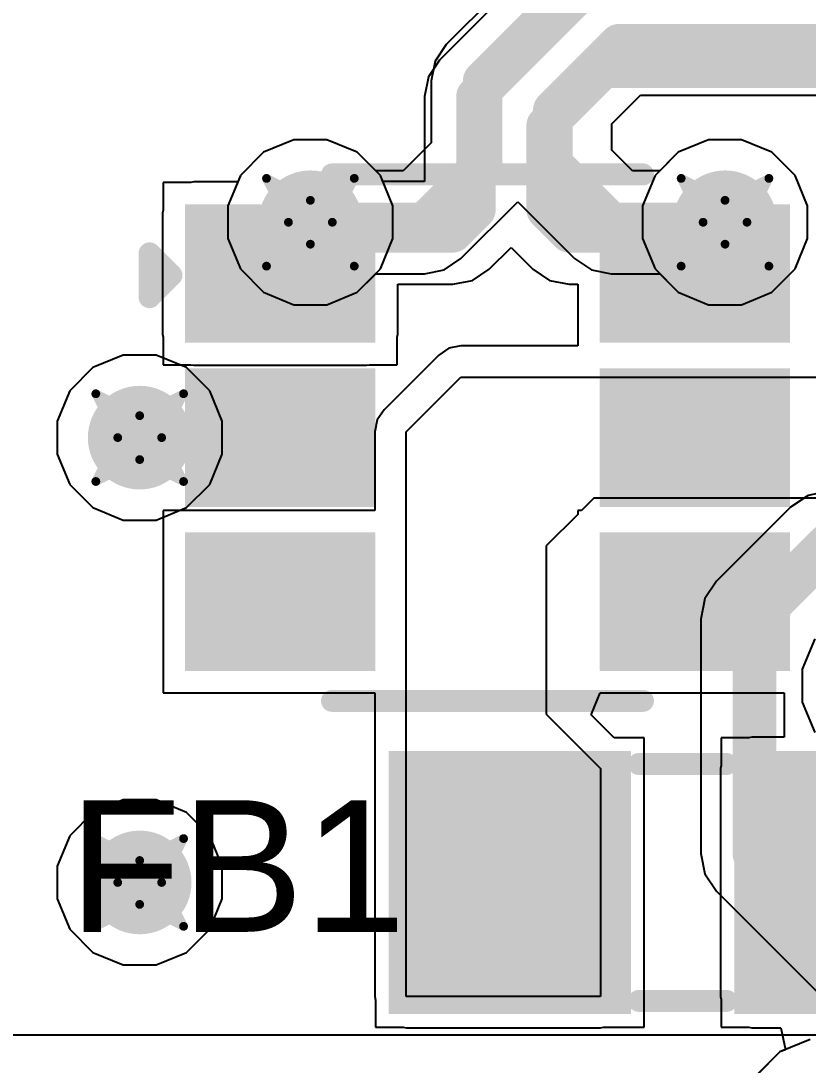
# Model space of a CAD drawing. Header units: inches. Extents: x -3 to 488, y -11 to 93.
# Drawn here: x 60.82 to 65.38, y 29.02 to 35.06 of the extents above; entities that cross this region are included whole.
import ezdxf

# ---------------------------------------------------------------- set-up
doc = ezdxf.new("R2010")
doc.units = ezdxf.units.IN
for name, color, linetype in [('Bottom Layer', 5, 'Continuous'), ('Drill Drawing', 1, 'Continuous'), ('Layer 1', 16, 'Continuous'), ('Layer 2', 76, 'Continuous'), ('Top Layer', 1, 'Continuous'), ('Top Overlay', 2, 'Continuous'), ('Top Paste', 8, 'Continuous'), ('Top Solder', 216, 'Continuous'), ('Via Holes', 16, 'Continuous')]:
    doc.layers.add(name, color=color, linetype=linetype)
doc.styles.add('Arial', font='', dxfattribs={"height": 0.2})
doc.styles.get('Arial').set_extended_font_data('Arial')

msp = doc.modelspace()

# ---------------------------------------------------------------- hatches: boundary and pattern name
at = {"layer": 'Bottom Layer'}
h = msp.add_hatch(color=5, dxfattribs=at)
edge = h.paths.add_edge_path()
edge.add_arc((62.4953, 33.8983), 0.3, 0, 360)
h = msp.add_hatch(color=5, dxfattribs=at)
edge = h.paths.add_edge_path()
edge.add_arc((64.8954, 33.8983), 0.3, 0, 360)
h = msp.add_hatch(color=5, dxfattribs=at)
edge = h.paths.add_edge_path()
edge.add_arc((61.5073, 32.6515), 0.3, 0, 360)
h = msp.add_hatch(color=5, dxfattribs=at)
edge = h.paths.add_edge_path()
edge.add_arc((61.5073, 30.0763), 0.3, 0, 360)
at = {"layer": 'Layer 1'}
h = msp.add_hatch(color=16, dxfattribs=at)
edge = h.paths.add_edge_path()
edge.add_arc((62.4953, 33.8983), 0.3, 0, 360)
h = msp.add_hatch(color=16, dxfattribs=at)
edge = h.paths.add_edge_path()
edge.add_arc((64.8954, 33.8983), 0.3, 0, 360)
h = msp.add_hatch(color=16, dxfattribs=at)
edge = h.paths.add_edge_path()
edge.add_arc((61.5073, 32.6515), 0.3, 0, 360)
h = msp.add_hatch(color=16, dxfattribs=at)
edge = h.paths.add_edge_path()
edge.add_arc((61.5073, 30.0763), 0.3, 0, 360)
at = {"layer": 'Layer 2'}
h = msp.add_hatch(color=76, dxfattribs=at)
edge = h.paths.add_edge_path()
edge.add_arc((62.4953, 33.8983), 0.3, 0, 360)
h = msp.add_hatch(color=76, dxfattribs=at)
edge = h.paths.add_edge_path()
edge.add_arc((64.8954, 33.8983), 0.3, 0, 360)
h = msp.add_hatch(color=76, dxfattribs=at)
edge = h.paths.add_edge_path()
edge.add_arc((61.5073, 32.6515), 0.3, 0, 360)
h = msp.add_hatch(color=76, dxfattribs=at)
edge = h.paths.add_edge_path()
edge.add_arc((61.5073, 30.0763), 0.3, 0, 360)
at = {"layer": 'Top Layer'}
h = msp.add_hatch(color=1, dxfattribs=at)
edge = h.paths.add_edge_path()
edge.add_arc((62.4953, 33.8983), 0.3, 0, 360)
h = msp.add_hatch(color=1, dxfattribs=at)
edge = h.paths.add_edge_path()
edge.add_arc((64.8954, 33.8983), 0.3, 0, 360)
for points in [[(62.8203, 33.2513), (62.8203, 33.9513), (61.8203, 33.9513), (61.8203, 33.2513)], [(62.8203, 33.2513), (61.8203, 33.2513), (61.8203, 33.9513), (62.8203, 33.9513)], [(65.2204, 33.2513), (64.2204, 33.2513), (64.2204, 33.9513), (65.2204, 33.9513)], [(62.8203, 32.3015), (61.8203, 32.3015), (61.8203, 33.0015), (62.8203, 33.0015)], [(65.2204, 32.3015), (64.2204, 32.3015), (64.2204, 33.0015), (65.2204, 33.0015)], [(62.8203, 31.3517), (61.8203, 31.3517), (61.8203, 32.0517), (62.8203, 32.0517)], [(65.2204, 31.3517), (64.2204, 31.3517), (64.2204, 32.0517), (65.2204, 32.0517)], [(64.2504, 29.4163), (63.0504, 29.4163), (63.0504, 30.7363), (64.2504, 30.7363)], [(65.0504, 29.4163), (66.758, 29.4163), (66.758, 30.7363), (65.0504, 30.7363)], [(66.2504, 29.4163), (65.0504, 29.4163), (65.0504, 30.7363), (66.2504, 30.7363)]]:
    msp.add_hatch(color=1, dxfattribs=at).paths.add_polyline_path(points)
h = msp.add_hatch(color=1, dxfattribs=at)
edge = h.paths.add_edge_path()
edge.add_arc((61.5073, 32.6515), 0.3, 0, 360)
h = msp.add_hatch(color=1, dxfattribs=at)
edge = h.paths.add_edge_path()
edge.add_arc((61.5073, 30.0763), 0.3, 0, 360)
at = {"layer": 'Top Paste'}
for points in [[(62.8203, 33.2513), (61.8203, 33.2513), (61.8203, 33.9513), (62.8203, 33.9513)], [(65.2204, 33.2513), (64.2204, 33.2513), (64.2204, 33.9513), (65.2204, 33.9513)], [(62.8203, 32.3015), (61.8203, 32.3015), (61.8203, 33.0015), (62.8203, 33.0015)], [(65.2204, 32.3015), (64.2204, 32.3015), (64.2204, 33.0015), (65.2204, 33.0015)], [(62.8203, 31.3517), (61.8203, 31.3517), (61.8203, 32.0517), (62.8203, 32.0517)], [(65.2204, 31.3517), (64.2204, 31.3517), (64.2204, 32.0517), (65.2204, 32.0517)], [(64.2504, 29.4163), (63.0504, 29.4163), (63.0504, 30.7363), (64.2504, 30.7363)], [(66.2504, 29.4163), (65.0504, 29.4163), (65.0504, 30.7363), (66.2504, 30.7363)]]:
    msp.add_hatch(color=8, dxfattribs=at).paths.add_polyline_path(points)
at = {"layer": 'Top Solder'}
for points in [[(62.8711, 33.2005), (61.7695, 33.2005), (61.7695, 34.0021), (62.8711, 34.0021)], [(65.2712, 33.2005), (64.1696, 33.2005), (64.1696, 34.0021), (65.2712, 34.0021)], [(62.8711, 32.2507), (61.7695, 32.2507), (61.7695, 33.0523), (62.8711, 33.0523)], [(65.2712, 32.2507), (64.1696, 32.2507), (64.1696, 33.0523), (65.2712, 33.0523)], [(62.8711, 31.3009), (61.7695, 31.3009), (61.7695, 32.1025), (62.8711, 32.1025)], [(65.2712, 31.3009), (64.1696, 31.3009), (64.1696, 32.1025), (65.2712, 32.1025)], [(64.352, 29.3147), (62.9488, 29.3147), (62.9488, 30.8379), (64.352, 30.8379)], [(66.352, 29.3147), (64.9488, 29.3147), (64.9488, 30.8379), (66.352, 30.8379)]]:
    msp.add_hatch(color=216, dxfattribs=at).paths.add_polyline_path(points)
at = {"layer": 'Via Holes'}
h = msp.add_hatch(color=7, dxfattribs=at)
edge = h.paths.add_edge_path()
edge.add_arc((62.4953, 33.8983), 0.15, 0, 360)
h = msp.add_hatch(color=7, dxfattribs=at)
edge = h.paths.add_edge_path()
edge.add_arc((64.8954, 33.8983), 0.15, 0, 360)
h = msp.add_hatch(color=7, dxfattribs=at)
edge = h.paths.add_edge_path()
edge.add_arc((61.5073, 32.6515), 0.15, 0, 360)
h = msp.add_hatch(color=7, dxfattribs=at)
edge = h.paths.add_edge_path()
edge.add_arc((61.5073, 30.0763), 0.15, 0, 360)

# ---------------------------------------------------------------- linework, layer by layer
at = {"layer": 'Bottom Layer'}
for p, q in [((63.7539, 35.3997), (63.2815, 34.9273)), ((63.2815, 34.9273), (63.217, 34.8307)), ((63.217, 34.8307), (63.1943, 34.7167)), ((63.1943, 34.7167), (63.1943, 34.3588)), ((64.2393, 34.468), (64.4056, 34.6343)), ((64.4056, 34.6343), (65.8176, 34.6343)), ((64.2393, 34.3158), (64.2393, 34.468)), ((62.4002, 34.3761), (62.2246, 34.3034)), ((62.5903, 34.3761), (62.4002, 34.3761)), ((62.7659, 34.3034), (62.5903, 34.3761)), ((63.1943, 34.3588), (63.0317, 34.1961)), ((64.8003, 34.3761), (64.6247, 34.3034)), ((64.9904, 34.3761), (64.8003, 34.3761)), ((65.166, 34.3034), (64.9904, 34.3761)), ((62.2246, 34.3034), (62.0902, 34.169)), ((62.8732, 34.1961), (62.7659, 34.3034)), ((64.359, 34.1961), (64.2393, 34.3158)), ((64.6247, 34.3034), (64.5175, 34.1961)), ((65.3004, 34.169), (65.166, 34.3034)), ((62.0902, 34.169), (62.0175, 33.9934)), ((63.0317, 34.1961), (62.8732, 34.1961)), ((64.5175, 34.1961), (64.359, 34.1961)), ((65.3732, 33.9934), (65.3004, 34.169)), ((62.0175, 33.9934), (62.0175, 33.8033)), ((63.3656, 33.6877), (63.6953, 34.0174)), ((63.6953, 34.0174), (64.025, 33.6877)), ((65.3732, 33.8033), (65.3732, 33.9934)), ((62.0175, 33.8033), (62.0902, 33.6277)), ((65.3004, 33.6277), (65.3732, 33.8033)), ((63.269, 33.6232), (63.3656, 33.6877)), ((64.025, 33.6877), (64.1217, 33.6232)), ((62.0902, 33.6277), (62.2246, 33.4933)), ((63.155, 33.6005), (63.269, 33.6232)), ((64.1217, 33.6232), (64.2356, 33.6005)), ((65.166, 33.4933), (65.3004, 33.6277)), ((62.7659, 33.4933), (62.8732, 33.6005)), ((62.8732, 33.6005), (63.155, 33.6005)), ((64.2356, 33.6005), (64.5175, 33.6005)), ((64.5175, 33.6005), (64.6247, 33.4933)), ((62.2246, 33.4933), (62.4002, 33.4205)), ((62.5903, 33.4205), (62.7659, 33.4933)), ((64.6247, 33.4933), (64.8003, 33.4205)), ((64.9904, 33.4205), (65.166, 33.4933)), ((62.4002, 33.4205), (62.5903, 33.4205)), ((64.8003, 33.4205), (64.9904, 33.4205)), ((65.3759, 32.317), (65.2751, 32.2497)), ((65.4948, 32.3407), (65.3759, 32.317)), ((65.2751, 32.2497), (64.846, 31.8205)), ((64.846, 31.8205), (64.7786, 31.7197)), ((64.7786, 31.7197), (64.755, 31.6008)), ((64.755, 31.6008), (64.755, 30.2447)), ((64.755, 30.2447), (64.7786, 30.1258)), ((64.7786, 30.1258), (64.846, 30.025)), ((64.846, 30.025), (65.5763, 29.2947)), ((65.3887, 29.1677), (65.2131, 29.095)), ((65.2131, 29.095), (65.0799, 28.9618))]:
    msp.add_line(p, q, dxfattribs=at)
for points in [[(63.4921, 34.7167, 0.2286, 0.2286, 0), (64.1139, 35.3385, 0.2286, 0.2286, 0)], [(63.8985, 34.5484, 0.2286, 0.2286, 0), (64.2822, 34.9321, 0.2286, 0.2286, 0)], [(64.2822, 34.9321, 0.2286, 0.2286, 0), (65.941, 34.9321, 0.2286, 0.2286, 0)], [(63.4921, 34.2354, 0.2286, 0.2286, 0), (63.4921, 34.7167, 0.2286, 0.2286, 0)], [(63.8985, 34.2354, 0.2286, 0.2286, 0), (63.8985, 34.5484, 0.2286, 0.2286, 0)], [(63.155, 33.8983, 0.2286, 0.2286, 0), (63.4921, 34.2354, 0.2286, 0.2286, 0)], [(63.8985, 34.2354, 0.2286, 0.2286, 0), (64.2356, 33.8983, 0.2286, 0.2286, 0)], [(62.4953, 33.8983, 0.2286, 0.2286, 0), (63.155, 33.8983, 0.2286, 0.2286, 0)], [(64.2356, 33.8983, 0.2286, 0.2286, 0), (64.8954, 33.8983, 0.2286, 0.2286, 0)], [(65.0657, 31.6008, 0.254, 0.254, 0), (65.4948, 32.0299, 0.254, 0.254, 0)], [(65.4948, 32.0299, 0.254, 0.254, 0), (85.2854, 32.0299, 0.254, 0.254, 0)], [(65.0657, 30.2447, 0.254, 0.254, 0), (65.0657, 31.6008, 0.254, 0.254, 0)], [(65.0657, 30.2447, 0.254, 0.254, 0), (70.112, 25.1985, 0.254, 0.254, 0)]]:
    msp.add_lwpolyline(points, format="xyseb", dxfattribs=at)
for points in [[(64.2251, 34.9321, 0.1143, 0.1143, 1), (64.3394, 34.9321, 0.1143, 0.1143, 1)], [(64.2251, 34.9321, 0.1143, 0.1143, 1), (64.3394, 34.9321, 0.1143, 0.1143, 1)], [(63.435, 34.7167, 0.1143, 0.1143, 1), (63.5493, 34.7167, 0.1143, 0.1143, 1)], [(63.435, 34.7167, 0.1143, 0.1143, 1), (63.5493, 34.7167, 0.1143, 0.1143, 1)], [(63.8414, 34.5484, 0.1143, 0.1143, 1), (63.9557, 34.5484, 0.1143, 0.1143, 1)], [(63.8414, 34.5484, 0.1143, 0.1143, 1), (63.9557, 34.5484, 0.1143, 0.1143, 1)], [(63.435, 34.2354, 0.1143, 0.1143, 1), (63.5493, 34.2354, 0.1143, 0.1143, 1)], [(63.435, 34.2354, 0.1143, 0.1143, 1), (63.5493, 34.2354, 0.1143, 0.1143, 1)], [(63.8414, 34.2354, 0.1143, 0.1143, 1), (63.9557, 34.2354, 0.1143, 0.1143, 1)], [(63.8414, 34.2354, 0.1143, 0.1143, 1), (63.9557, 34.2354, 0.1143, 0.1143, 1)], [(62.4381, 33.8983, 0.1143, 0.1143, 1), (62.5524, 33.8983, 0.1143, 0.1143, 1)], [(63.0979, 33.8983, 0.1143, 0.1143, 1), (63.2122, 33.8983, 0.1143, 0.1143, 1)], [(63.0979, 33.8983, 0.1143, 0.1143, 1), (63.2122, 33.8983, 0.1143, 0.1143, 1)], [(64.1785, 33.8983, 0.1143, 0.1143, 1), (64.2928, 33.8983, 0.1143, 0.1143, 1)], [(64.1785, 33.8983, 0.1143, 0.1143, 1), (64.2928, 33.8983, 0.1143, 0.1143, 1)], [(64.8382, 33.8983, 0.1143, 0.1143, 1), (64.9525, 33.8983, 0.1143, 0.1143, 1)], [(65.4313, 32.0299, 0.127, 0.127, 1), (65.5583, 32.0299, 0.127, 0.127, 1)], [(65.4313, 32.0299, 0.127, 0.127, 1), (65.5583, 32.0299, 0.127, 0.127, 1)], [(65.0022, 31.6008, 0.127, 0.127, 1), (65.1292, 31.6008, 0.127, 0.127, 1)], [(65.0022, 31.6008, 0.127, 0.127, 1), (65.1292, 31.6008, 0.127, 0.127, 1)], [(65.0022, 30.2447, 0.127, 0.127, 1), (65.1292, 30.2447, 0.127, 0.127, 1)], [(65.0022, 30.2447, 0.127, 0.127, 1), (65.1292, 30.2447, 0.127, 0.127, 1)]]:
    msp.add_lwpolyline(points, format="xyseb", close=True, dxfattribs=at)
at = {"layer": 'Drill Drawing'}
for points in [[(62.2413, 34.1523, 0.0508, 0.0508, 0), (62.4953, 34.0253, 0.0508, 0.0508, 0)], [(62.2413, 34.1523, 0.0508, 0.0508, 0), (62.3683, 33.8983, 0.0508, 0.0508, 0)], [(62.4953, 34.0253, 0.0508, 0.0508, 0), (62.7493, 34.1523, 0.0508, 0.0508, 0)], [(62.6223, 33.8983, 0.0508, 0.0508, 0), (62.7493, 34.1523, 0.0508, 0.0508, 0)], [(64.6414, 34.1523, 0.0508, 0.0508, 0), (64.8954, 34.0253, 0.0508, 0.0508, 0)], [(64.6414, 34.1523, 0.0508, 0.0508, 0), (64.7684, 33.8983, 0.0508, 0.0508, 0)], [(64.8954, 34.0253, 0.0508, 0.0508, 0), (65.1494, 34.1523, 0.0508, 0.0508, 0)], [(65.0224, 33.8983, 0.0508, 0.0508, 0), (65.1494, 34.1523, 0.0508, 0.0508, 0)], [(62.2413, 33.6443, 0.0508, 0.0508, 0), (62.3683, 33.8983, 0.0508, 0.0508, 0)], [(62.6223, 33.8983, 0.0508, 0.0508, 0), (62.7493, 33.6443, 0.0508, 0.0508, 0)], [(64.6414, 33.6443, 0.0508, 0.0508, 0), (64.7684, 33.8983, 0.0508, 0.0508, 0)], [(65.0224, 33.8983, 0.0508, 0.0508, 0), (65.1494, 33.6443, 0.0508, 0.0508, 0)], [(62.2413, 33.6443, 0.0508, 0.0508, 0), (62.4953, 33.7713, 0.0508, 0.0508, 0)], [(62.4953, 33.7713, 0.0508, 0.0508, 0), (62.7493, 33.6443, 0.0508, 0.0508, 0)], [(64.6414, 33.6443, 0.0508, 0.0508, 0), (64.8954, 33.7713, 0.0508, 0.0508, 0)], [(64.8954, 33.7713, 0.0508, 0.0508, 0), (65.1494, 33.6443, 0.0508, 0.0508, 0)], [(61.2533, 32.9055, 0.0508, 0.0508, 0), (61.5073, 32.7785, 0.0508, 0.0508, 0)], [(61.2533, 32.9055, 0.0508, 0.0508, 0), (61.3803, 32.6515, 0.0508, 0.0508, 0)], [(61.5073, 32.7785, 0.0508, 0.0508, 0), (61.7613, 32.9055, 0.0508, 0.0508, 0)], [(61.6343, 32.6515, 0.0508, 0.0508, 0), (61.7613, 32.9055, 0.0508, 0.0508, 0)], [(61.2533, 32.3975, 0.0508, 0.0508, 0), (61.3803, 32.6515, 0.0508, 0.0508, 0)], [(61.6343, 32.6515, 0.0508, 0.0508, 0), (61.7613, 32.3975, 0.0508, 0.0508, 0)], [(61.2533, 32.3975, 0.0508, 0.0508, 0), (61.5073, 32.5245, 0.0508, 0.0508, 0)], [(61.5073, 32.5245, 0.0508, 0.0508, 0), (61.7613, 32.3975, 0.0508, 0.0508, 0)], [(61.2533, 30.3303, 0.0508, 0.0508, 0), (61.5073, 30.2033, 0.0508, 0.0508, 0)], [(61.2533, 30.3303, 0.0508, 0.0508, 0), (61.3803, 30.0763, 0.0508, 0.0508, 0)], [(61.5073, 30.2033, 0.0508, 0.0508, 0), (61.7613, 30.3303, 0.0508, 0.0508, 0)], [(61.6343, 30.0763, 0.0508, 0.0508, 0), (61.7613, 30.3303, 0.0508, 0.0508, 0)], [(61.2533, 29.8223, 0.0508, 0.0508, 0), (61.3803, 30.0763, 0.0508, 0.0508, 0)], [(61.6343, 30.0763, 0.0508, 0.0508, 0), (61.7613, 29.8223, 0.0508, 0.0508, 0)], [(61.2533, 29.8223, 0.0508, 0.0508, 0), (61.5073, 29.9493, 0.0508, 0.0508, 0)], [(61.5073, 29.9493, 0.0508, 0.0508, 0), (61.7613, 29.8223, 0.0508, 0.0508, 0)]]:
    msp.add_lwpolyline(points, format="xyseb", dxfattribs=at)
for points in [[(62.2286, 34.1523, 0.0254, 0.0254, 1), (62.254, 34.1523, 0.0254, 0.0254, 1)], [(62.2286, 34.1523, 0.0254, 0.0254, 1), (62.254, 34.1523, 0.0254, 0.0254, 1)], [(62.7366, 34.1523, 0.0254, 0.0254, 1), (62.762, 34.1523, 0.0254, 0.0254, 1)], [(62.7366, 34.1523, 0.0254, 0.0254, 1), (62.762, 34.1523, 0.0254, 0.0254, 1)], [(64.6287, 34.1523, 0.0254, 0.0254, 1), (64.6541, 34.1523, 0.0254, 0.0254, 1)], [(64.6287, 34.1523, 0.0254, 0.0254, 1), (64.6541, 34.1523, 0.0254, 0.0254, 1)], [(65.1367, 34.1523, 0.0254, 0.0254, 1), (65.1621, 34.1523, 0.0254, 0.0254, 1)], [(65.1367, 34.1523, 0.0254, 0.0254, 1), (65.1621, 34.1523, 0.0254, 0.0254, 1)], [(62.4826, 34.0253, 0.0254, 0.0254, 1), (62.508, 34.0253, 0.0254, 0.0254, 1)], [(62.4826, 34.0253, 0.0254, 0.0254, 1), (62.508, 34.0253, 0.0254, 0.0254, 1)], [(64.8827, 34.0253, 0.0254, 0.0254, 1), (64.9081, 34.0253, 0.0254, 0.0254, 1)], [(64.8827, 34.0253, 0.0254, 0.0254, 1), (64.9081, 34.0253, 0.0254, 0.0254, 1)], [(62.3556, 33.8983, 0.0254, 0.0254, 1), (62.381, 33.8983, 0.0254, 0.0254, 1)], [(62.3556, 33.8983, 0.0254, 0.0254, 1), (62.381, 33.8983, 0.0254, 0.0254, 1)], [(62.6096, 33.8983, 0.0254, 0.0254, 1), (62.635, 33.8983, 0.0254, 0.0254, 1)], [(62.6096, 33.8983, 0.0254, 0.0254, 1), (62.635, 33.8983, 0.0254, 0.0254, 1)], [(64.7557, 33.8983, 0.0254, 0.0254, 1), (64.7811, 33.8983, 0.0254, 0.0254, 1)], [(64.7557, 33.8983, 0.0254, 0.0254, 1), (64.7811, 33.8983, 0.0254, 0.0254, 1)], [(65.0097, 33.8983, 0.0254, 0.0254, 1), (65.0351, 33.8983, 0.0254, 0.0254, 1)], [(65.0097, 33.8983, 0.0254, 0.0254, 1), (65.0351, 33.8983, 0.0254, 0.0254, 1)], [(62.4826, 33.7713, 0.0254, 0.0254, 1), (62.508, 33.7713, 0.0254, 0.0254, 1)], [(62.4826, 33.7713, 0.0254, 0.0254, 1), (62.508, 33.7713, 0.0254, 0.0254, 1)], [(64.8827, 33.7713, 0.0254, 0.0254, 1), (64.9081, 33.7713, 0.0254, 0.0254, 1)], [(64.8827, 33.7713, 0.0254, 0.0254, 1), (64.9081, 33.7713, 0.0254, 0.0254, 1)], [(62.2286, 33.6443, 0.0254, 0.0254, 1), (62.254, 33.6443, 0.0254, 0.0254, 1)], [(62.2286, 33.6443, 0.0254, 0.0254, 1), (62.254, 33.6443, 0.0254, 0.0254, 1)], [(62.7366, 33.6443, 0.0254, 0.0254, 1), (62.762, 33.6443, 0.0254, 0.0254, 1)], [(62.7366, 33.6443, 0.0254, 0.0254, 1), (62.762, 33.6443, 0.0254, 0.0254, 1)], [(64.6287, 33.6443, 0.0254, 0.0254, 1), (64.6541, 33.6443, 0.0254, 0.0254, 1)], [(64.6287, 33.6443, 0.0254, 0.0254, 1), (64.6541, 33.6443, 0.0254, 0.0254, 1)], [(65.1367, 33.6443, 0.0254, 0.0254, 1), (65.1621, 33.6443, 0.0254, 0.0254, 1)], [(65.1367, 33.6443, 0.0254, 0.0254, 1), (65.1621, 33.6443, 0.0254, 0.0254, 1)], [(61.2406, 32.9055, 0.0254, 0.0254, 1), (61.266, 32.9055, 0.0254, 0.0254, 1)], [(61.2406, 32.9055, 0.0254, 0.0254, 1), (61.266, 32.9055, 0.0254, 0.0254, 1)], [(61.7486, 32.9055, 0.0254, 0.0254, 1), (61.774, 32.9055, 0.0254, 0.0254, 1)], [(61.7486, 32.9055, 0.0254, 0.0254, 1), (61.774, 32.9055, 0.0254, 0.0254, 1)], [(61.4946, 32.7785, 0.0254, 0.0254, 1), (61.52, 32.7785, 0.0254, 0.0254, 1)], [(61.4946, 32.7785, 0.0254, 0.0254, 1), (61.52, 32.7785, 0.0254, 0.0254, 1)], [(61.3676, 32.6515, 0.0254, 0.0254, 1), (61.393, 32.6515, 0.0254, 0.0254, 1)], [(61.3676, 32.6515, 0.0254, 0.0254, 1), (61.393, 32.6515, 0.0254, 0.0254, 1)], [(61.6216, 32.6515, 0.0254, 0.0254, 1), (61.647, 32.6515, 0.0254, 0.0254, 1)], [(61.6216, 32.6515, 0.0254, 0.0254, 1), (61.647, 32.6515, 0.0254, 0.0254, 1)], [(61.4946, 32.5245, 0.0254, 0.0254, 1), (61.52, 32.5245, 0.0254, 0.0254, 1)], [(61.4946, 32.5245, 0.0254, 0.0254, 1), (61.52, 32.5245, 0.0254, 0.0254, 1)], [(61.2406, 32.3975, 0.0254, 0.0254, 1), (61.266, 32.3975, 0.0254, 0.0254, 1)], [(61.2406, 32.3975, 0.0254, 0.0254, 1), (61.266, 32.3975, 0.0254, 0.0254, 1)], [(61.7486, 32.3975, 0.0254, 0.0254, 1), (61.774, 32.3975, 0.0254, 0.0254, 1)], [(61.7486, 32.3975, 0.0254, 0.0254, 1), (61.774, 32.3975, 0.0254, 0.0254, 1)], [(61.2406, 30.3303, 0.0254, 0.0254, 1), (61.266, 30.3303, 0.0254, 0.0254, 1)], [(61.2406, 30.3303, 0.0254, 0.0254, 1), (61.266, 30.3303, 0.0254, 0.0254, 1)], [(61.7486, 30.3303, 0.0254, 0.0254, 1), (61.774, 30.3303, 0.0254, 0.0254, 1)], [(61.7486, 30.3303, 0.0254, 0.0254, 1), (61.774, 30.3303, 0.0254, 0.0254, 1)], [(61.4946, 30.2033, 0.0254, 0.0254, 1), (61.52, 30.2033, 0.0254, 0.0254, 1)], [(61.4946, 30.2033, 0.0254, 0.0254, 1), (61.52, 30.2033, 0.0254, 0.0254, 1)], [(61.3676, 30.0763, 0.0254, 0.0254, 1), (61.393, 30.0763, 0.0254, 0.0254, 1)], [(61.3676, 30.0763, 0.0254, 0.0254, 1), (61.393, 30.0763, 0.0254, 0.0254, 1)], [(61.6216, 30.0763, 0.0254, 0.0254, 1), (61.647, 30.0763, 0.0254, 0.0254, 1)], [(61.6216, 30.0763, 0.0254, 0.0254, 1), (61.647, 30.0763, 0.0254, 0.0254, 1)], [(61.4946, 29.9493, 0.0254, 0.0254, 1), (61.52, 29.9493, 0.0254, 0.0254, 1)], [(61.4946, 29.9493, 0.0254, 0.0254, 1), (61.52, 29.9493, 0.0254, 0.0254, 1)], [(61.2406, 29.8223, 0.0254, 0.0254, 1), (61.266, 29.8223, 0.0254, 0.0254, 1)], [(61.2406, 29.8223, 0.0254, 0.0254, 1), (61.266, 29.8223, 0.0254, 0.0254, 1)], [(61.7486, 29.8223, 0.0254, 0.0254, 1), (61.774, 29.8223, 0.0254, 0.0254, 1)], [(61.7486, 29.8223, 0.0254, 0.0254, 1), (61.774, 29.8223, 0.0254, 0.0254, 1)]]:
    msp.add_lwpolyline(points, format="xyseb", close=True, dxfattribs=at)
at = {"layer": 'Layer 1'}
for p, q in [((62.4002, 34.3761), (62.2246, 34.3034)), ((62.5903, 34.3761), (62.4002, 34.3761)), ((62.7659, 34.3034), (62.5903, 34.3761)), ((64.8003, 34.3761), (64.6247, 34.3034)), ((64.9904, 34.3761), (64.8003, 34.3761)), ((65.166, 34.3034), (64.9904, 34.3761)), ((62.2246, 34.3034), (62.0902, 34.169)), ((62.9003, 34.169), (62.7659, 34.3034)), ((64.6247, 34.3034), (64.4903, 34.169)), ((65.3004, 34.169), (65.166, 34.3034)), ((62.0902, 34.169), (62.0175, 33.9934)), ((62.9731, 33.9934), (62.9003, 34.169)), ((64.4903, 34.169), (64.4176, 33.9934)), ((65.3732, 33.9934), (65.3004, 34.169)), ((62.0175, 33.9934), (62.0175, 33.8033)), ((62.9731, 33.8033), (62.9731, 33.9934)), ((64.4176, 33.9934), (64.4176, 33.8033)), ((65.3732, 33.8033), (65.3732, 33.9934)), ((62.0175, 33.8033), (62.0902, 33.6277)), ((62.9003, 33.6277), (62.9731, 33.8033)), ((64.4176, 33.8033), (64.4903, 33.6277)), ((65.3004, 33.6277), (65.3732, 33.8033)), ((62.0902, 33.6277), (62.2246, 33.4933)), ((62.7659, 33.4933), (62.9003, 33.6277)), ((64.4903, 33.6277), (64.6247, 33.4933)), ((65.166, 33.4933), (65.3004, 33.6277)), ((62.2246, 33.4933), (62.4002, 33.4205)), ((62.5903, 33.4205), (62.7659, 33.4933)), ((64.6247, 33.4933), (64.8003, 33.4205)), ((64.9904, 33.4205), (65.166, 33.4933)), ((62.4002, 33.4205), (62.5903, 33.4205)), ((64.8003, 33.4205), (64.9904, 33.4205)), ((65.4143, 31.4859), (65.3416, 31.3103)), ((65.3416, 31.3103), (65.3416, 31.1203)), ((65.3416, 31.1203), (65.4143, 30.9446)), ((65.3887, 29.1677), (65.2131, 29.095)), ((65.2131, 29.095), (65.0786, 28.9606))]:
    msp.add_line(p, q, dxfattribs=at)
at = {"layer": 'Layer 2'}
for p, q in [((62.4002, 34.3761), (62.2246, 34.3034)), ((62.5903, 34.3761), (62.4002, 34.3761)), ((62.7659, 34.3034), (62.5903, 34.3761)), ((64.8003, 34.3761), (64.6247, 34.3034)), ((64.9904, 34.3761), (64.8003, 34.3761)), ((65.166, 34.3034), (64.9904, 34.3761)), ((62.2246, 34.3034), (62.0902, 34.169)), ((62.9003, 34.169), (62.7659, 34.3034)), ((64.6247, 34.3034), (64.4903, 34.169)), ((65.3004, 34.169), (65.166, 34.3034)), ((62.0902, 34.169), (62.0175, 33.9934)), ((62.9731, 33.9934), (62.9003, 34.169)), ((64.4903, 34.169), (64.4176, 33.9934)), ((65.3732, 33.9934), (65.3004, 34.169)), ((62.0175, 33.9934), (62.0175, 33.8033)), ((62.9731, 33.8033), (62.9731, 33.9934)), ((64.4176, 33.9934), (64.4176, 33.8033)), ((65.3732, 33.8033), (65.3732, 33.9934)), ((62.0175, 33.8033), (62.0902, 33.6277)), ((62.9003, 33.6277), (62.9731, 33.8033)), ((64.4176, 33.8033), (64.4903, 33.6277)), ((65.3004, 33.6277), (65.3732, 33.8033)), ((62.0902, 33.6277), (62.2246, 33.4933)), ((62.7659, 33.4933), (62.9003, 33.6277)), ((64.4903, 33.6277), (64.6247, 33.4933)), ((65.166, 33.4933), (65.3004, 33.6277)), ((62.2246, 33.4933), (62.4002, 33.4205)), ((62.5903, 33.4205), (62.7659, 33.4933)), ((64.6247, 33.4933), (64.8003, 33.4205)), ((64.9904, 33.4205), (65.166, 33.4933)), ((62.4002, 33.4205), (62.5903, 33.4205)), ((64.8003, 33.4205), (64.9904, 33.4205)), ((61.4123, 33.1293), (61.2367, 33.0566)), ((61.6024, 33.1293), (61.4123, 33.1293)), ((61.778, 33.0566), (61.6024, 33.1293)), ((61.2367, 33.0566), (61.1023, 32.9222)), ((61.9124, 32.9222), (61.778, 33.0566)), ((61.1023, 32.9222), (61.0295, 32.7466)), ((61.9851, 32.7466), (61.9124, 32.9222)), ((61.0295, 32.7466), (61.0295, 32.5565)), ((61.9851, 32.5565), (61.9851, 32.7466)), ((61.0295, 32.5565), (61.1023, 32.3809)), ((61.9124, 32.3809), (61.9851, 32.5565)), ((61.1023, 32.3809), (61.2367, 32.2465)), ((61.778, 32.2465), (61.9124, 32.3809)), ((61.2367, 32.2465), (61.4123, 32.1737)), ((61.6024, 32.1737), (61.778, 32.2465)), ((61.4123, 32.1737), (61.6024, 32.1737)), ((61.4123, 30.5541), (61.2367, 30.4813)), ((61.6024, 30.5541), (61.4123, 30.5541)), ((61.778, 30.4813), (61.6024, 30.5541)), ((61.2367, 30.4813), (61.1023, 30.3469)), ((61.9124, 30.3469), (61.778, 30.4813)), ((61.1023, 30.3469), (61.0295, 30.1713)), ((61.9851, 30.1713), (61.9124, 30.3469)), ((61.0295, 30.1713), (61.0295, 29.9812)), ((61.9851, 29.9812), (61.9851, 30.1713)), ((61.0295, 29.9812), (61.1023, 29.8056)), ((61.9124, 29.8056), (61.9851, 29.9812)), ((61.1023, 29.8056), (61.2367, 29.6712)), ((61.778, 29.6712), (61.9124, 29.8056)), ((61.2367, 29.6712), (61.4123, 29.5985)), ((61.6024, 29.5985), (61.778, 29.6712)), ((61.4123, 29.5985), (61.6024, 29.5985)), ((67.7128, 29.1924), (59.9974, 29.1924))]:
    msp.add_line(p, q, dxfattribs=at)
at = {"layer": 'Top Layer'}
for p, q in [((63.7959, 35.39), (63.2431, 34.8372)), ((63.2431, 34.8372), (63.1785, 34.7406)), ((63.1785, 34.7406), (63.1558, 34.6266)), ((63.1558, 34.6266), (63.1558, 34.1348)), ((62.4002, 34.3761), (62.2246, 34.3034)), ((62.5903, 34.3761), (62.4002, 34.3761)), ((62.7659, 34.3034), (62.5903, 34.3761)), ((62.2246, 34.3034), (62.0902, 34.169)), ((62.9003, 34.169), (62.7659, 34.3034)), ((62.0902, 34.169), (62.0752, 34.1326)), ((62.9145, 34.1348), (62.9003, 34.169)), ((61.8028, 34.1291), (61.6425, 34.1291)), ((61.6425, 34.1291), (61.6425, 33.9688)), ((61.8203, 34.1326), (61.8028, 34.1291)), ((62.0752, 34.1326), (61.8203, 34.1326)), ((63.1558, 34.1348), (62.9145, 34.1348)), ((61.6425, 33.9688), (61.639, 33.9513)), ((61.639, 33.9513), (61.639, 33.2513)), ((63.5303, 33.6264), (63.6569, 33.7529)), ((63.6569, 33.7529), (63.7834, 33.6264)), ((63.4337, 33.5619), (63.5303, 33.6264)), ((63.7834, 33.6264), (63.88, 33.5619)), ((63.3197, 33.5392), (63.4337, 33.5619)), ((63.88, 33.5619), (63.994, 33.5392)), ((63.0016, 33.2513), (63.0016, 33.5392)), ((63.0016, 33.5392), (63.3197, 33.5392)), ((63.994, 33.5392), (64.0426, 33.5392)), ((64.0426, 33.5392), (64.0426, 33.1828)), ((61.639, 33.2513), (61.6425, 33.2338)), ((62.9981, 33.2338), (63.0016, 33.2513)), ((61.6425, 33.2338), (61.6425, 33.0735)), ((62.9981, 33.0735), (62.9981, 33.2338)), ((63.2382, 33.1297), (62.9216, 32.8131)), ((63.297, 33.169), (63.2382, 33.1297)), ((63.3664, 33.1828), (63.297, 33.169)), ((64.0426, 33.1828), (63.3664, 33.1828)), ((61.6425, 33.0735), (61.8028, 33.0735)), ((61.8028, 33.0735), (61.8203, 33.07)), ((61.8203, 33.07), (62.8203, 33.07)), ((62.8203, 33.07), (62.8378, 33.0735)), ((62.8378, 33.0735), (62.9981, 33.0735)), ((63.0498, 32.6849), (63.3664, 33.0015)), ((63.3664, 33.0015), (64.5131, 33.0015)), ((64.5131, 33.0015), (65.5195, 33.0015)), ((62.9216, 32.8131), (62.8823, 32.7543)), ((62.8823, 32.7543), (62.8685, 32.6849)), ((62.8685, 32.6849), (62.8685, 32.2295)), ((63.0498, 29.4163), (63.0498, 32.6849)), ((64.1368, 32.3015), (64.0648, 32.2295)), ((66.0332, 32.3015), (64.1368, 32.3015)), ((62.8685, 32.2295), (61.6425, 32.2295)), ((61.6425, 32.2295), (61.6425, 31.1739)), ((64.0648, 32.2295), (64.0426, 32.2295)), ((64.0426, 32.2295), (64.0426, 32.2073)), ((64.0426, 32.2073), (63.8601, 32.0248)), ((63.8601, 32.0248), (63.8601, 31.0504)), ((61.6425, 31.1739), (62.8685, 31.1739)), ((62.8685, 31.1739), (62.8685, 29.4163)), ((64.1199, 31.0469), (64.1725, 31.1739)), ((64.1725, 31.1739), (65.2383, 31.1739)), ((65.2383, 31.1739), (65.2383, 30.9175)), ((63.8601, 31.0504), (64.1742, 30.7363)), ((64.2528, 30.9141), (64.1199, 31.0469)), ((64.4282, 30.9141), (64.2528, 30.9141)), ((64.4282, 29.2385), (64.4282, 30.9141)), ((65.0329, 30.9141), (64.8726, 30.9141)), ((64.8726, 30.9141), (64.8726, 30.7538)), ((65.0504, 30.9175), (65.0329, 30.9141)), ((65.2383, 30.9175), (65.0504, 30.9175)), ((64.1742, 30.7363), (64.1742, 29.4163)), ((64.8726, 30.7538), (64.8691, 30.7363)), ((64.8691, 30.7363), (64.8691, 29.4163)), ((62.8685, 29.4163), (62.8726, 29.3958)), ((62.8726, 29.3958), (62.8726, 29.2385)), ((64.1742, 29.4163), (63.0498, 29.4163)), ((64.8691, 29.4163), (64.8726, 29.3987)), ((64.8726, 29.3987), (64.8726, 29.2385)), ((62.8726, 29.2385), (63.0323, 29.2385)), ((63.0323, 29.2385), (63.0498, 29.235)), ((63.0498, 29.235), (64.1742, 29.235)), ((64.1742, 29.235), (64.1917, 29.2385)), ((64.1917, 29.2385), (64.4282, 29.2385)), ((64.8726, 29.2385), (65.0329, 29.2385)), ((65.0329, 29.2385), (65.0504, 29.235)), ((65.0504, 29.235), (65.2191, 29.235)), ((65.2191, 29.235), (65.2444, 29.108)), ((65.2131, 29.095), (65.0786, 28.9606)), ((65.2444, 29.108), (65.2131, 29.095))]:
    msp.add_line(p, q, dxfattribs=at)
for points in [[(63.4537, 34.6266, 0.2286, 0.2286, 0), (64.023, 35.196, 0.2286, 0.2286, 0)], [(63.8601, 34.4582, 0.2286, 0.2286, 0), (64.1914, 34.7896, 0.2286, 0.2286, 0)], [(64.1914, 34.7896, 0.2286, 0.2286, 0), (66.3318, 34.7896, 0.2286, 0.2286, 0)], [(63.4537, 33.9709, 0.2286, 0.2286, 0), (63.4537, 34.6266, 0.2286, 0.2286, 0)], [(63.8601, 33.9709, 0.2286, 0.2286, 0), (63.8601, 34.4582, 0.2286, 0.2286, 0)], [(63.3197, 33.837, 0.2286, 0.2286, 0), (63.4537, 33.9709, 0.2286, 0.2286, 0)], [(63.8601, 33.9709, 0.2286, 0.2286, 0), (63.994, 33.837, 0.2286, 0.2286, 0)], [(62.3203, 33.6013, 0.2286, 0.2286, 0), (62.556, 33.837, 0.2286, 0.2286, 0)], [(62.556, 33.837, 0.2286, 0.2286, 0), (63.3197, 33.837, 0.2286, 0.2286, 0)], [(63.994, 33.837, 0.2286, 0.2286, 0), (64.4847, 33.837, 0.2286, 0.2286, 0)], [(64.4847, 33.837, 0.2286, 0.2286, 0), (64.6594, 33.6623, 0.2286, 0.2286, 0)]]:
    msp.add_lwpolyline(points, format="xyseb", dxfattribs=at)
for points in [[(64.1342, 34.7896, 0.1143, 0.1143, 1), (64.2485, 34.7896, 0.1143, 0.1143, 1)], [(64.1342, 34.7896, 0.1143, 0.1143, 1), (64.2485, 34.7896, 0.1143, 0.1143, 1)], [(63.3965, 34.6266, 0.1143, 0.1143, 1), (63.5108, 34.6266, 0.1143, 0.1143, 1)], [(63.3965, 34.6266, 0.1143, 0.1143, 1), (63.5108, 34.6266, 0.1143, 0.1143, 1)], [(63.8029, 34.4582, 0.1143, 0.1143, 1), (63.9172, 34.4582, 0.1143, 0.1143, 1)], [(63.8029, 34.4582, 0.1143, 0.1143, 1), (63.9172, 34.4582, 0.1143, 0.1143, 1)], [(63.3965, 33.9709, 0.1143, 0.1143, 1), (63.5108, 33.9709, 0.1143, 0.1143, 1)], [(63.3965, 33.9709, 0.1143, 0.1143, 1), (63.5108, 33.9709, 0.1143, 0.1143, 1)], [(63.8029, 33.9709, 0.1143, 0.1143, 1), (63.9172, 33.9709, 0.1143, 0.1143, 1)], [(63.8029, 33.9709, 0.1143, 0.1143, 1), (63.9172, 33.9709, 0.1143, 0.1143, 1)], [(62.4989, 33.837, 0.1143, 0.1143, 1), (62.6132, 33.837, 0.1143, 0.1143, 1)], [(62.4989, 33.837, 0.1143, 0.1143, 1), (62.6132, 33.837, 0.1143, 0.1143, 1)], [(63.2626, 33.837, 0.1143, 0.1143, 1), (63.3769, 33.837, 0.1143, 0.1143, 1)], [(63.2626, 33.837, 0.1143, 0.1143, 1), (63.3769, 33.837, 0.1143, 0.1143, 1)], [(63.9368, 33.837, 0.1143, 0.1143, 1), (64.0511, 33.837, 0.1143, 0.1143, 1)], [(63.9368, 33.837, 0.1143, 0.1143, 1), (64.0511, 33.837, 0.1143, 0.1143, 1)], [(64.4276, 33.837, 0.1143, 0.1143, 1), (64.5419, 33.837, 0.1143, 0.1143, 1)], [(64.4276, 33.837, 0.1143, 0.1143, 1), (64.5419, 33.837, 0.1143, 0.1143, 1)], [(64.6023, 33.6623, 0.1143, 0.1143, 1), (64.7166, 33.6623, 0.1143, 0.1143, 1)], [(62.2632, 33.6013, 0.1143, 0.1143, 1), (62.3775, 33.6013, 0.1143, 0.1143, 1)]]:
    msp.add_lwpolyline(points, format="xyseb", close=True, dxfattribs=at)
at = {"layer": 'Top Overlay'}
for points in [[(62.6203, 34.1751, 0.127, 0.127, 0), (64.4203, 34.1751, 0.127, 0.127, 0)], [(61.5646, 33.4643, 0.127, 0.127, 0), (61.5646, 33.7183, 0.127, 0.127, 0)], [(61.5646, 33.7183, 0.127, 0.127, 0), (61.6916, 33.5913, 0.127, 0.127, 0)], [(61.5646, 33.4643, 0.127, 0.127, 0), (61.6916, 33.5913, 0.127, 0.127, 0)], [(62.6203, 31.1275, 0.127, 0.127, 0), (64.4203, 31.1275, 0.127, 0.127, 0)], [(64.3964, 30.7621, 0.127, 0.127, 0), (64.9044, 30.7621, 0.127, 0.127, 0)], [(64.3964, 29.3905, 0.127, 0.127, 0), (64.9044, 29.3905, 0.127, 0.127, 0)]]:
    msp.add_lwpolyline(points, format="xyseb", dxfattribs=at)
for points in [[(62.5886, 34.1751, 0.0635, 0.0635, 1), (62.6521, 34.1751, 0.0635, 0.0635, 1)], [(64.3886, 34.1751, 0.0635, 0.0635, 1), (64.4521, 34.1751, 0.0635, 0.0635, 1)], [(61.5328, 33.7183, 0.0635, 0.0635, 1), (61.5963, 33.7183, 0.0635, 0.0635, 1)], [(61.5328, 33.7183, 0.0635, 0.0635, 1), (61.5963, 33.7183, 0.0635, 0.0635, 1)], [(61.6598, 33.5913, 0.0635, 0.0635, 1), (61.7233, 33.5913, 0.0635, 0.0635, 1)], [(61.6598, 33.5913, 0.0635, 0.0635, 1), (61.7233, 33.5913, 0.0635, 0.0635, 1)], [(61.5328, 33.4643, 0.0635, 0.0635, 1), (61.5963, 33.4643, 0.0635, 0.0635, 1)], [(61.5328, 33.4643, 0.0635, 0.0635, 1), (61.5963, 33.4643, 0.0635, 0.0635, 1)], [(62.5886, 31.1275, 0.0635, 0.0635, 1), (62.6521, 31.1275, 0.0635, 0.0635, 1)], [(64.3886, 31.1275, 0.0635, 0.0635, 1), (64.4521, 31.1275, 0.0635, 0.0635, 1)], [(64.3647, 30.7621, 0.0635, 0.0635, 1), (64.4282, 30.7621, 0.0635, 0.0635, 1)], [(64.8727, 30.7621, 0.0635, 0.0635, 1), (64.9362, 30.7621, 0.0635, 0.0635, 1)], [(64.3647, 29.3905, 0.0635, 0.0635, 1), (64.4282, 29.3905, 0.0635, 0.0635, 1)], [(64.8727, 29.3905, 0.0635, 0.0635, 1), (64.9362, 29.3905, 0.0635, 0.0635, 1)]]:
    msp.add_lwpolyline(points, format="xyseb", close=True, dxfattribs=at)

# ---------------------------------------------------------------- texts
at = {"layer": 'Top Overlay', "style": 'Arial'}
msp.add_text('FB1', height=0.762, dxfattribs=at).set_placement((61.0964, 29.7904))

doc.saveas('drawing.dxf')
